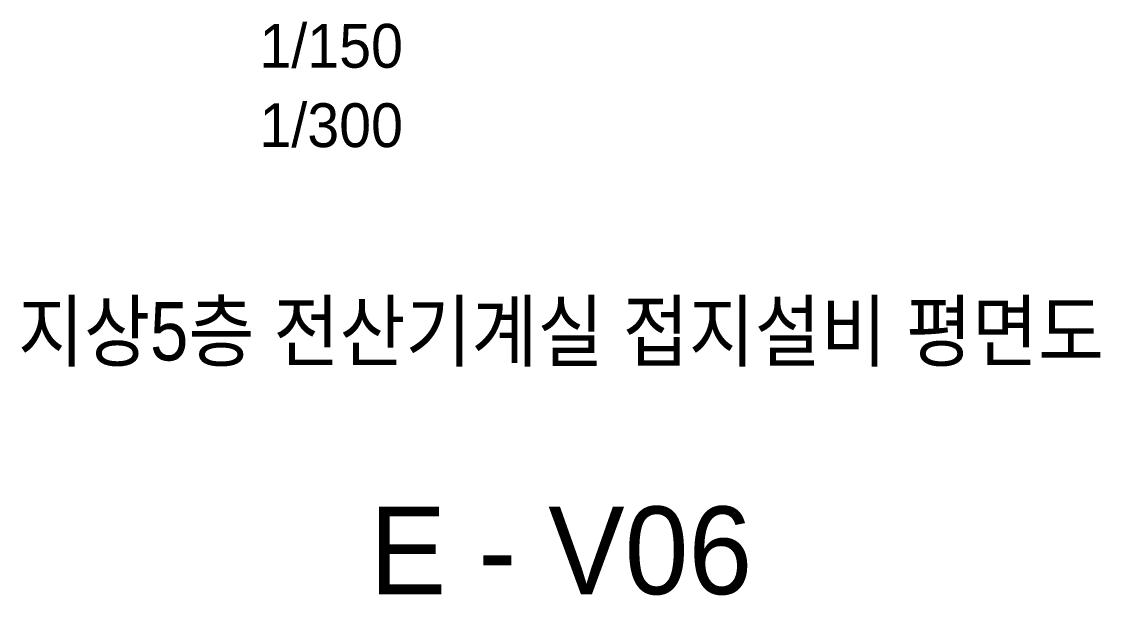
# Model space of a CAD drawing. Header units: millimetres. Extents: x -120884 to 122161, y 4425 to 84147.
# Drawn here: x 111089 to 122161, y 16882 to 22774 of the extents above; entities that cross this region are included whole.
import ezdxf
from ezdxf.enums import TextEntityAlignment as Align

# ---------------------------------------------------------------- set-up
doc = ezdxf.new("R2010")
doc.units = ezdxf.units.MM
doc.header["$LTSCALE"] = 150
for name, color, linetype in [('-----41 Drawing Title', 2, 'Continuous'), ('-----42 Drawing Number', 2, 'Continuous'), ('-----43 Drawing Scale', 3, 'Continuous')]:
    doc.layers.add(name, color=color, linetype=linetype)
doc.styles.add('ELEC', font='')
doc.styles.get('ELEC').set_extended_font_data('Dotum')

msp = doc.modelspace()

# ---------------------------------------------------------------- texts
at = {"layer": '-----41 Drawing Title', "style": 'ELEC'}
msp.add_text('E - V06', height=900, dxfattribs=at).set_placement((116625, 17345), align=Align.MIDDLE_CENTER)
at = {"layer": '-----42 Drawing Number', "style": 'ELEC', "width": 0.9}
msp.add_text('지상5층 전산기계실 접지설비 평면도', height=600, dxfattribs=at).set_placement((116625, 19595), align=Align.MIDDLE_CENTER)
at = {"layer": '-----43 Drawing Scale', "style": 'ELEC'}
for s, p in [('1/150', (113530.1153324586, 22300)), ('1/300', (113530.1153324586, 21485.00000000001))]:
    msp.add_text(s, height=450, dxfattribs=at).set_placement(p)

doc.saveas('drawing.dxf')
